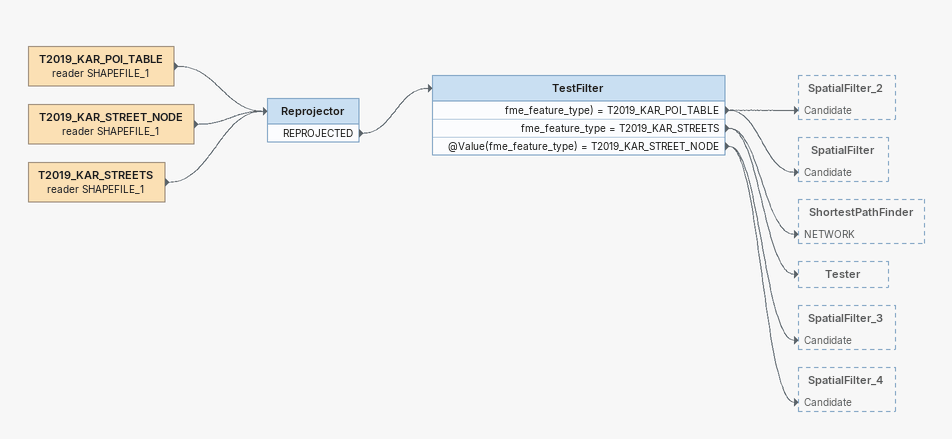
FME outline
T2019_KAR_POI_TABLE (reader SHAPEFILE_1)
    -> Reprojector
T2019_KAR_STREET_NODE (reader SHAPEFILE_1)
    -> Reprojector
T2019_KAR_STREETS (reader SHAPEFILE_1)
    -> Reprojector
Reprojector
    REPROJECTED -> TestFilter
TestFilter
    fme_feature_type) = T2019_KAR_POI_TABLE -> SpatialFilter_2 [Candidate]
    fme_feature_type) = T2019_KAR_POI_TABLE -> SpatialFilter [Candidate]
    fme_feature_type = T2019_KAR_STREETS -> ShortestPathFinder [NETWORK]
    fme_feature_type = T2019_KAR_STREETS -> Tester
    @Value(fme_feature_type) = T2019_KAR_STREET_NODE -> SpatialFilter_3 [Candidate]
    @Value(fme_feature_type) = T2019_KAR_STREET_NODE -> SpatialFilter_4 [Candidate]
